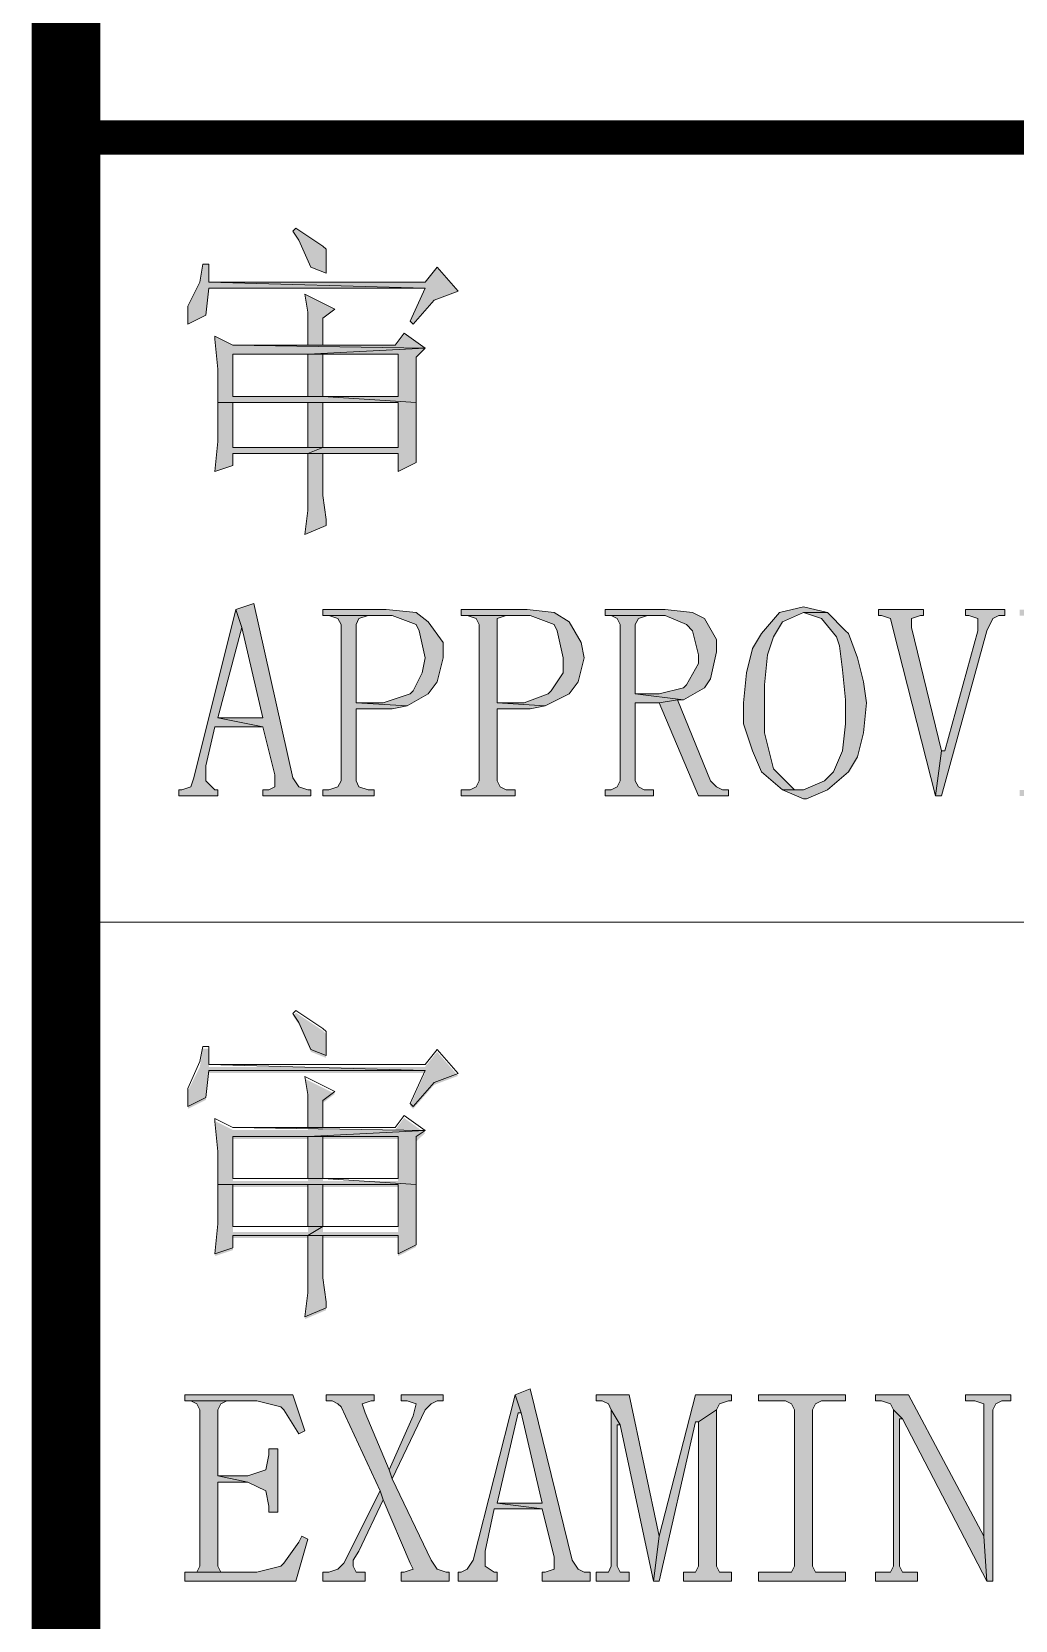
# Model space of a CAD drawing. Header units: millimetres. Extents: x 53009415 to 54059915, y 20499171 to 20796171.
# Drawn here: x 53186740 to 53191755, y 20552112 to 20560210 of the extents above; entities that cross this region are included whole.
import ezdxf

# ---------------------------------------------------------------- set-up
doc = ezdxf.new("R2010")
doc.units = ezdxf.units.MM
doc.header["$LTSCALE"] = 1000
doc.layers.add('PUB_TITLE', color=7, linetype='Continuous', lineweight=20)

# ---------------------------------------------------------------- blocks, each defined once
blk = doc.blocks.new('2015AACI_TQ_A3')
at = {"layer": 'PUB_TITLE'}
h = blk.add_hatch(color=256, dxfattribs=at)
h.dxf.hatch_style = 1
h.paths.add_polyline_path([(-5734.9, 11486.2), (-5738, 11489.3), (-5765.6, 11507.7), (-5768.6, 11504.6), (-5762.5, 11495.4), (-5750.3, 11467.8), (-5734.9, 11461.7)])
h.paths.add_polyline_path([(-5854.4, 11446.4), (-5633.9, 11446.4), (-5854.4, 11452.5), (-5854.4, 11470.9), (-5860.5, 11470.9), (-5863.6, 11452.5), (-5875.8, 11428), (-5875.8, 11409.6), (-5857.5, 11418.8)])
h.paths.add_polyline_path([(-5621.6, 11467.8), (-5633.9, 11452.5), (-5854.4, 11452.5), (-5633.9, 11446.4), (-5649.2, 11412.7), (-5646.1, 11409.6), (-5624.7, 11434.1), (-5600.2, 11443.3)])
h.paths.add_polyline_path([(-5725.8, 11425), (-5756.4, 11440.3), (-5753.3, 11421.9), (-5753.3, 11388.2), (-5738, 11388.2), (-5738, 11415.8)])
h.paths.add_polyline_path([(-5633.9, 11385.1), (-5829.9, 11388.2), (-5848.3, 11397.4), (-5848.3, 11394.3), (-5845.2, 11363.7), (-5845.2, 11330), (-5753.3, 11330), (-5661.4, 11330), (-5661.4, 11284.1), (-5738, 11284.1), (-5753.3, 11277.9), (-5661.4, 11277.9), (-5661.4, 11259.6), (-5643.1, 11268.8), (-5643.1, 11274.9), (-5643.1, 11296.3), (-5643.1, 11330), (-5738, 11336.1), (-5829.9, 11336.1), (-5829.9, 11379), (-5753.3, 11379)])
h.paths.add_polyline_path([(-5633.9, 11385.1), (-5753.3, 11379), (-5661.4, 11379), (-5661.4, 11336.1), (-5738, 11336.1), (-5643.1, 11330), (-5643.1, 11376)], flags=17)
h.paths.add_polyline_path([(-5655.3, 11400.5), (-5664.5, 11388.2), (-5738, 11388.2), (-5753.3, 11388.2), (-5829.9, 11388.2), (-5633.9, 11385.1)])
h.paths.add_polyline_path([(-5738, 11379), (-5753.3, 11379), (-5753.3, 11336.1), (-5738, 11336.1)], flags=16)
h.paths.add_polyline_path([(-5738, 11330), (-5753.3, 11330), (-5753.3, 11284.1), (-5738, 11284.1)], flags=16)
h.paths.add_polyline_path([(-5738, 11277.9), (-5753.3, 11277.9), (-5753.3, 11253.4), (-5753.3, 11219.8), (-5756.4, 11195.3), (-5734.9, 11204.4), (-5734.9, 11210.6), (-5738, 11235.1)])
h.paths.add_polyline_path([(-5829.9, 11330), (-5845.2, 11330), (-5845.2, 11323.9), (-5845.2, 11290.2), (-5848.3, 11259.6), (-5829.9, 11265.7), (-5829.9, 11277.9), (-5753.3, 11277.9), (-5738, 11284.1), (-5829.9, 11284.1)], flags=17)
h = blk.add_hatch(color=256, dxfattribs=at)
h.dxf.hatch_style = 1
h.paths.add_polyline_path([(-5820.7, 11100.3), (-5826.8, 11118.7), (-5869.7, 10947.2), (-5872.8, 10938), (-5882, 10934.9), (-5885, 10934.9), (-5885, 10928.8), (-5845.2, 10928.8), (-5845.2, 10934.9), (-5848.3, 10934.9), (-5857.5, 10944.1), (-5857.5, 10959.4), (-5848.3, 10999.2), (-5799.3, 10999.2), (-5845.2, 11008.4)])
h.paths.add_polyline_path([(-5808.5, 11124.8), (-5826.8, 11118.7), (-5820.7, 11100.3), (-5799.3, 11008.4), (-5845.2, 11008.4), (-5799.3, 10999.2), (-5787, 10950.2), (-5787, 10938), (-5793.1, 10934.9), (-5799.3, 10934.9), (-5799.3, 10928.8), (-5750.3, 10928.8), (-5750.3, 10934.9), (-5753.3, 10934.9), (-5762.5, 10938), (-5768.6, 10947.2)])
h.paths.add_polyline_path([(-5704.3, 11017.6), (-5667.6, 11017.6), (-5652.3, 11020.7), (-5704.3, 11023.7), (-5704.3, 11103.4), (-5701.3, 11109.5), (-5692.1, 11112.6), (-5731.9, 11112.6), (-5722.7, 11109.5), (-5719.6, 11103.4), (-5719.6, 10944.1), (-5722.7, 10938), (-5731.9, 10934.9), (-5738, 10934.9), (-5738, 10928.8), (-5685.9, 10928.8), (-5685.9, 10934.9), (-5692.1, 10934.9), (-5701.3, 10938), (-5704.3, 10944.1)])
h.paths.add_polyline_path([(-5615.5, 11069.7), (-5615.5, 11085), (-5630.8, 11106.4), (-5643.1, 11115.6), (-5673.7, 11118.7), (-5738, 11118.7), (-5738, 11112.6), (-5731.9, 11112.6), (-5676.8, 11112.6), (-5667.6, 11112.6), (-5643.1, 11103.4), (-5640, 11097.2), (-5633.9, 11069.7), (-5636.9, 11054.4), (-5646.1, 11036), (-5649.2, 11032.9), (-5676.8, 11023.7), (-5704.3, 11023.7), (-5652.3, 11020.7), (-5630.8, 11032.9), (-5621.6, 11045.2)])
h.paths.add_polyline_path([(-5560.4, 11103.4), (-5560.4, 11109.5), (-5551.2, 11112.6), (-5591, 11112.6), (-5581.8, 11109.5), (-5578.7, 11103.4), (-5578.7, 10944.1), (-5581.8, 10938), (-5587.9, 10934.9), (-5597.1, 10934.9), (-5597.1, 10928.8), (-5542, 10928.8), (-5542, 10934.9), (-5551.2, 10934.9), (-5557.3, 10938), (-5560.4, 10944.1), (-5560.4, 11017.6), (-5526.7, 11017.6), (-5511.4, 11020.7), (-5560.4, 11023.7)])
h.paths.add_polyline_path([(-5471.6, 11069.7), (-5474.6, 11085), (-5486.9, 11106.4), (-5502.2, 11115.6), (-5529.7, 11118.7), (-5597.1, 11118.7), (-5597.1, 11112.6), (-5591, 11112.6), (-5535.9, 11112.6), (-5526.7, 11112.6), (-5502.2, 11103.4), (-5499.1, 11097.2), (-5493, 11069.7), (-5493, 11054.4), (-5505.2, 11036), (-5508.3, 11032.9), (-5532.8, 11023.7), (-5560.4, 11023.7), (-5511.4, 11020.7), (-5486.9, 11032.9), (-5477.7, 11045.2)])
h.paths.add_polyline_path([(-5419.5, 11103.4), (-5416.4, 11109.5), (-5407.2, 11112.6), (-5444, 11112.6), (-5437.9, 11109.5), (-5434.8, 11103.4), (-5434.8, 10944.1), (-5437.9, 10938), (-5444, 10934.9), (-5450.1, 10934.9), (-5450.1, 10928.8), (-5401.1, 10928.8), (-5401.1, 10934.9), (-5410.3, 10934.9), (-5416.4, 10938), (-5419.5, 10944.1), (-5419.5, 11023.7), (-5395, 11023.7), (-5376.6, 11026.8), (-5370.5, 11026.8), (-5419.5, 11032.9)])
h.paths.add_polyline_path([(-5336.8, 11075.8), (-5336.8, 11088.1), (-5349, 11109.5), (-5361.3, 11115.6), (-5388.9, 11118.7), (-5450.1, 11118.7), (-5450.1, 11112.6), (-5444, 11112.6), (-5395, 11112.6), (-5388.9, 11112.6), (-5367.4, 11103.4), (-5361.3, 11097.2), (-5355.2, 11072.7), (-5355.2, 11063.6), (-5367.4, 11042.1), (-5370.5, 11039.1), (-5395, 11032.9), (-5419.5, 11032.9), (-5370.5, 11026.8), (-5349, 11039.1), (-5342.9, 11048.2)])
h.paths.add_polyline_path([(-5376.6, 11026.8), (-5395, 11023.7), (-5355.2, 10928.8), (-5324.5, 10928.8), (-5324.5, 10934.9), (-5330.7, 10934.9), (-5336.8, 10938), (-5342.9, 10944.1)])
h.paths.add_polyline_path([(-5287.8, 11026.8), (-5287.8, 11042.1), (-5284.7, 11072.7), (-5278.6, 11091.1), (-5269.4, 11106.4), (-5248, 11115.6), (-5223.5, 11115.6), (-5248, 11121.7), (-5272.5, 11115.6), (-5290.8, 11094.2), (-5300, 11078.9), (-5306.2, 11054.4), (-5309.2, 11023.7), (-5309.2, 11002.3), (-5300, 10974.7), (-5290.8, 10953.3), (-5269.4, 10934.9), (-5257.2, 10934.9), (-5278.6, 10956.4), (-5281.7, 10968.6), (-5287.8, 10993.1)])
h.paths.add_polyline_path([(-5186.7, 11045.2), (-5192.8, 11069.7), (-5202, 11094.2), (-5205.1, 11097.2), (-5223.5, 11115.6), (-5248, 11115.6), (-5229.6, 11109.5), (-5214.3, 11091.1), (-5211.2, 11081.9), (-5208.2, 11057.4), (-5205.1, 11026.8), (-5205.1, 11002.3), (-5208.2, 10974.7), (-5217.3, 10953.3), (-5226.5, 10944.1), (-5248, 10934.9), (-5269.4, 10934.9), (-5248, 10925.7), (-5244.9, 10925.7), (-5223.5, 10934.9), (-5202, 10953.3), (-5192.8, 10968.6), (-5186.7, 10993.1), (-5183.7, 11023.7)])
h.paths.add_polyline_path([(-5137.7, 11100.3), (-5137.7, 11109.5), (-5128.5, 11112.6), (-5125.5, 11112.6), (-5125.5, 11118.7), (-5171.4, 11118.7), (-5171.4, 11112.6), (-5168.3, 11112.6), (-5159.2, 11109.5), (-5156.1, 11097.2), (-5113.2, 10928.8), (-5107.1, 10974.7)])
h.paths.add_polyline_path([(-5061.1, 11097.2), (-5055, 11109.5), (-5048.9, 11112.6), (-5042.8, 11112.6), (-5042.8, 11118.7), (-5082.6, 11118.7), (-5082.6, 11112.6), (-5079.5, 11112.6), (-5070.3, 11109.5), (-5070.3, 11097.2), (-5104, 10974.7), (-5107.1, 10974.7), (-5113.2, 10928.8), (-5107.1, 10928.8)])
h.paths.add_polyline_path([(-4993.8, 11026.8), (-4960.1, 11026.8), (-4993.8, 11036), (-4993.8, 11103.4), (-4990.7, 11109.5), (-4981.5, 11112.6), (-5021.3, 11112.6), (-5012.1, 11109.5), (-5012.1, 11103.4), (-5012.1, 10944.1), (-5012.1, 10938), (-5018.3, 10934.9), (-4981.5, 10934.9), (-4990.7, 10938), (-4993.8, 10944.1)])
h.paths.add_polyline_path([(-4932.5, 11063.6), (-4938.6, 11063.6), (-4938.6, 11057.4), (-4944.8, 11039.1), (-4960.1, 11036), (-4993.8, 11036), (-4960.1, 11026.8), (-4944.8, 11020.7), (-4938.6, 11002.3), (-4938.6, 10999.2), (-4932.5, 10999.2)])
h.paths.add_polyline_path([(-4917.2, 11118.7), (-5027.5, 11118.7), (-5027.5, 11112.6), (-5021.3, 11112.6), (-4950.9, 11112.6), (-4929.4, 11103.4), (-4926.4, 11103.4), (-4911.1, 11078.9), (-4904.9, 11081.9)])
h.paths.add_polyline_path([(-4901.9, 10971.7), (-4908, 10974.7), (-4911.1, 10965.5), (-4926.4, 10947.2), (-4929.4, 10944.1), (-4953.9, 10934.9), (-4981.5, 10934.9), (-5018.3, 10934.9), (-5027.5, 10934.9), (-5027.5, 10928.8), (-4914.1, 10928.8)])
h.paths.add_polyline_path([(-4852.9, 11103.4), (-4846.8, 11109.5), (-4837.6, 11112.6), (-4877.4, 11112.6), (-4871.3, 11109.5), (-4871.3, 11103.4), (-4871.3, 10944.1), (-4871.3, 10938), (-4877.4, 10934.9), (-4840.6, 10934.9), (-4849.8, 10938), (-4852.9, 10944.1)], flags=17)
h.paths.add_polyline_path([(-4764.1, 11051.3), (-4770.2, 11078.9), (-4782.4, 11097.2), (-4785.5, 11103.4), (-4810, 11115.6), (-4834.5, 11118.7), (-4886.6, 11118.7), (-4886.6, 11112.6), (-4877.4, 11112.6), (-4837.6, 11112.6), (-4816.1, 11109.5), (-4794.7, 11094.2), (-4788.6, 11081.9), (-4782.4, 11057.4), (-4782.4, 11026.8), (-4782.4, 10999.2), (-4788.6, 10971.7), (-4797.7, 10953.3), (-4813.1, 10941), (-4840.6, 10934.9), (-4877.4, 10934.9), (-4886.6, 10934.9), (-4886.6, 10928.8), (-4837.6, 10928.8), (-4825.3, 10928.8), (-4800.8, 10938), (-4782.4, 10953.3), (-4770.2, 10971.7), (-4764.1, 10996.2), (-4761, 11026.8)])
h = blk.add_hatch(color=256, dxfattribs=at)
h.dxf.hatch_style = 1
h.paths.add_polyline_path([(-5734.9, 10686.2), (-5738, 10689.3), (-5765.6, 10707.7), (-5768.6, 10704.6), (-5762.5, 10695.4), (-5750.3, 10667.8), (-5734.9, 10661.7)])
h.paths.add_polyline_path([(-5854.4, 10646.4), (-5633.9, 10646.4), (-5854.4, 10652.5), (-5854.4, 10670.9), (-5860.5, 10670.9), (-5863.6, 10652.5), (-5875.8, 10628), (-5875.8, 10609.6), (-5857.5, 10618.8)])
h.paths.add_polyline_path([(-5621.6, 10667.8), (-5633.9, 10652.5), (-5854.4, 10652.5), (-5633.9, 10646.4), (-5649.2, 10612.7), (-5646.1, 10609.6), (-5624.7, 10634.1), (-5600.2, 10643.3)])
h.paths.add_polyline_path([(-5725.8, 10625), (-5756.4, 10640.3), (-5753.3, 10621.9), (-5753.3, 10588.2), (-5738, 10588.2), (-5738, 10615.8)])
h.paths.add_polyline_path([(-5633.9, 10585.1), (-5829.9, 10588.2), (-5848.3, 10597.4), (-5848.3, 10594.3), (-5845.2, 10563.7), (-5845.2, 10530), (-5753.3, 10530), (-5661.4, 10530), (-5661.4, 10484.1), (-5738, 10484.1), (-5753.3, 10477.9), (-5661.4, 10477.9), (-5661.4, 10459.6), (-5643.1, 10468.8), (-5643.1, 10474.9), (-5643.1, 10496.3), (-5643.1, 10530), (-5738, 10536.1), (-5829.9, 10536.1), (-5829.9, 10579), (-5753.3, 10579)])
h.paths.add_polyline_path([(-5633.9, 10585.1), (-5753.3, 10579), (-5661.4, 10579), (-5661.4, 10536.1), (-5738, 10536.1), (-5643.1, 10530), (-5643.1, 10576)], flags=17)
h.paths.add_polyline_path([(-5655.3, 10600.5), (-5664.5, 10588.2), (-5738, 10588.2), (-5753.3, 10588.2), (-5829.9, 10588.2), (-5633.9, 10585.1)])
h.paths.add_polyline_path([(-5738, 10579), (-5753.3, 10579), (-5753.3, 10536.1), (-5738, 10536.1)], flags=16)
h.paths.add_polyline_path([(-5738, 10530), (-5753.3, 10530), (-5753.3, 10484.1), (-5738, 10484.1)], flags=16)
h.paths.add_polyline_path([(-5738, 10477.9), (-5753.3, 10477.9), (-5753.3, 10453.4), (-5753.3, 10419.8), (-5756.4, 10395.3), (-5734.9, 10404.4), (-5734.9, 10410.6), (-5738, 10435.1)])
h.paths.add_polyline_path([(-5829.9, 10530), (-5845.2, 10530), (-5845.2, 10523.9), (-5845.2, 10490.2), (-5848.3, 10459.6), (-5829.9, 10465.7), (-5829.9, 10477.9), (-5753.3, 10477.9), (-5738, 10484.1), (-5829.9, 10484.1)], flags=17)
h = blk.add_hatch(color=256, dxfattribs=at)
h.dxf.hatch_style = 1
h.paths.add_polyline_path([(-5845.2, 10229.2), (-5814.6, 10229.2), (-5845.2, 10235.4), (-5845.2, 10302.7), (-5842.1, 10308.9), (-5836, 10311.9), (-5872.8, 10311.9), (-5866.6, 10308.9), (-5863.6, 10302.7), (-5863.6, 10143.5), (-5866.6, 10137.4), (-5842.1, 10137.4), (-5845.2, 10143.5)])
h.paths.add_polyline_path([(-5768.6, 10318.1), (-5878.9, 10318.1), (-5878.9, 10311.9), (-5872.8, 10311.9), (-5805.4, 10311.9), (-5780.9, 10305.8), (-5777.8, 10302.7), (-5762.5, 10278.2), (-5756.4, 10281.3)])
h.paths.add_polyline_path([(-5784, 10262.9), (-5793.1, 10262.9), (-5793.1, 10256.8), (-5796.2, 10241.5), (-5814.6, 10235.4), (-5845.2, 10235.4), (-5814.6, 10229.2), (-5796.2, 10220.1), (-5793.1, 10204.7), (-5793.1, 10198.6), (-5784, 10198.6)])
h.paths.add_polyline_path([(-5753.3, 10171.1), (-5759.5, 10174.1), (-5762.5, 10168), (-5777.8, 10146.5), (-5780.9, 10143.5), (-5805.4, 10137.4), (-5836, 10137.4), (-5872.8, 10137.4), (-5878.9, 10137.4), (-5878.9, 10128.2), (-5765.6, 10128.2)])
h = blk.add_hatch(color=256, dxfattribs=at)
h.dxf.hatch_style = 1
h.paths.add_polyline_path([(-5695.1, 10299.7), (-5698.2, 10308.9), (-5689, 10311.9), (-5685.9, 10311.9), (-5685.9, 10318.1), (-5734.9, 10318.1), (-5734.9, 10311.9), (-5728.8, 10311.9), (-5722.7, 10308.9), (-5719.6, 10305.8), (-5679.8, 10220.1), (-5676.8, 10210.9), (-5649.2, 10146.5), (-5646.1, 10140.4), (-5655.3, 10137.4), (-5658.4, 10137.4), (-5658.4, 10128.2), (-5609.4, 10128.2), (-5609.4, 10137.4), (-5612.4, 10137.4), (-5621.6, 10140.4), (-5627.8, 10149.6), (-5667.6, 10232.3), (-5670.6, 10241.5)])
h.paths.add_polyline_path([(-5615.5, 10318.1), (-5658.4, 10318.1), (-5658.4, 10311.9), (-5652.3, 10311.9), (-5643.1, 10308.9), (-5646.1, 10296.6), (-5670.6, 10241.5), (-5667.6, 10232.3), (-5633.9, 10302.7), (-5627.8, 10308.9), (-5621.6, 10311.9), (-5615.5, 10311.9)], flags=17)
h.paths.add_polyline_path([(-5676.8, 10210.9), (-5679.8, 10220.1), (-5716.6, 10146.5), (-5722.7, 10140.4), (-5731.9, 10137.4), (-5738, 10137.4), (-5738, 10128.2), (-5695.1, 10128.2), (-5695.1, 10137.4), (-5698.2, 10137.4), (-5704.3, 10137.4), (-5707.4, 10143.5), (-5707.4, 10149.6), (-5701.3, 10158.8)])
h = blk.add_hatch(color=256, dxfattribs=at)
h.dxf.hatch_style = 1
h.paths.add_polyline_path([(-5526.7, 10324.2), (-5542, 10318.1), (-5535.9, 10299.7), (-5514.4, 10207.8), (-5560.4, 10207.8), (-5514.4, 10201.7), (-5502.2, 10152.7), (-5502.2, 10140.4), (-5511.4, 10137.4), (-5514.4, 10137.4), (-5514.4, 10128.2), (-5465.4, 10128.2), (-5465.4, 10137.4), (-5471.6, 10137.4), (-5477.7, 10140.4), (-5483.8, 10149.6)])
h.paths.add_polyline_path([(-5560.4, 10207.8), (-5538.9, 10299.7), (-5535.9, 10299.7), (-5542, 10318.1), (-5584.9, 10149.6), (-5591, 10140.4), (-5597.1, 10137.4), (-5600.2, 10137.4), (-5600.2, 10128.2), (-5560.4, 10128.2), (-5560.4, 10137.4), (-5563.4, 10137.4), (-5572.6, 10143.5), (-5572.6, 10158.8), (-5563.4, 10201.7), (-5514.4, 10201.7)])
h = blk.add_hatch(color=256, dxfattribs=at)
h.dxf.hatch_style = 1
h.paths.add_polyline_path([(-5437.9, 10287.4), (-5434.8, 10287.4), (-5444, 10302.7), (-5444, 10143.5), (-5447, 10137.4), (-5453.2, 10137.4), (-5459.3, 10137.4), (-5459.3, 10128.2), (-5425.6, 10128.2), (-5425.6, 10137.4), (-5428.7, 10137.4), (-5434.8, 10137.4), (-5437.9, 10143.5)], flags=17)
h.paths.add_polyline_path([(-5425.6, 10318.1), (-5459.3, 10318.1), (-5459.3, 10311.9), (-5453.2, 10311.9), (-5447, 10308.9), (-5444, 10302.7), (-5434.8, 10287.4), (-5401.1, 10128.2), (-5395, 10174.1)])
h.paths.add_polyline_path([(-5333.7, 10308.9), (-5324.5, 10311.9), (-5321.5, 10311.9), (-5321.5, 10318.1), (-5358.2, 10318.1), (-5395, 10174.1), (-5401.1, 10128.2), (-5395, 10128.2), (-5358.2, 10290.5), (-5355.2, 10290.5), (-5336.8, 10302.7)])
h.paths.add_polyline_path([(-5336.8, 10302.7), (-5355.2, 10290.5), (-5355.2, 10143.5), (-5358.2, 10137.4), (-5364.4, 10137.4), (-5370.5, 10137.4), (-5370.5, 10128.2), (-5321.5, 10128.2), (-5321.5, 10137.4), (-5324.5, 10137.4), (-5333.7, 10137.4), (-5336.8, 10143.5)], flags=17)
h = blk.add_hatch(color=256, dxfattribs=at)
h.dxf.hatch_style = 1
h.paths.add_polyline_path([(-5238.8, 10302.7), (-5235.7, 10308.9), (-5229.6, 10311.9), (-5205.1, 10311.9), (-5205.1, 10318.1), (-5293.9, 10318.1), (-5293.9, 10311.9), (-5266.3, 10311.9), (-5260.2, 10308.9), (-5257.2, 10302.7), (-5257.2, 10143.5), (-5260.2, 10137.4), (-5266.3, 10137.4), (-5293.9, 10137.4), (-5293.9, 10128.2), (-5205.1, 10128.2), (-5205.1, 10137.4), (-5229.6, 10137.4), (-5235.7, 10137.4), (-5238.8, 10143.5)])
h = blk.add_hatch(color=256, dxfattribs=at)
h.dxf.hatch_style = 1
h.paths.add_polyline_path([(-5150, 10293.6), (-5146.9, 10293.6), (-5156.1, 10302.7), (-5156.1, 10143.5), (-5159.2, 10137.4), (-5165.3, 10137.4), (-5174.5, 10137.4), (-5174.5, 10128.2), (-5131.6, 10128.2), (-5131.6, 10137.4), (-5140.8, 10137.4), (-5146.9, 10137.4), (-5150, 10143.5)], flags=17)
h.paths.add_polyline_path([(-5140.8, 10318.1), (-5174.5, 10318.1), (-5174.5, 10311.9), (-5168.3, 10311.9), (-5159.2, 10308.9), (-5156.1, 10302.7), (-5146.9, 10293.6), (-5061.1, 10128.2), (-5064.2, 10174.1)])
h.paths.add_polyline_path([(-5055, 10302.7), (-5052, 10308.9), (-5045.8, 10311.9), (-5036.6, 10311.9), (-5036.6, 10318.1), (-5082.6, 10318.1), (-5082.6, 10311.9), (-5073.4, 10311.9), (-5064.2, 10308.9), (-5064.2, 10302.7), (-5064.2, 10174.1), (-5061.1, 10128.2), (-5055, 10128.2)])
blk.add_line((-6000, 10800), (0, 10800), dxfattribs=at)
for points, const_width in [([(-6000, 28700), (-6000, 0)], 70), ([(-6000, 11600), (0, 11600)], 35)]:
    blk.add_lwpolyline(points, dxfattribs=dict(at, const_width=const_width))
blk.add_lwpolyline([(-6000, 0), (0, 0), (0, 28700), (-6000, 28700)], close=True, dxfattribs=at)
at = {"layer": 'PUB_TITLE', "lineweight": 0}
for points in [[(-5765.6, 11507.7), (-5768.6, 11504.6), (-5762.5, 11495.4), (-5750.3, 11467.8), (-5734.9, 11461.7), (-5734.9, 11486.2), (-5738, 11489.3)], [(-5854.4, 11470.9), (-5860.5, 11470.9), (-5863.6, 11452.5), (-5875.8, 11428), (-5875.8, 11409.6), (-5857.5, 11418.8), (-5854.4, 11446.4), (-5633.9, 11446.4), (-5854.4, 11452.5)], [(-5621.6, 11467.8), (-5633.9, 11452.5), (-5854.4, 11452.5), (-5633.9, 11446.4), (-5649.2, 11412.7), (-5646.1, 11409.6), (-5624.7, 11434.1), (-5600.2, 11443.3)], [(-5756.4, 11440.3), (-5753.3, 11421.9), (-5753.3, 11388.2), (-5738, 11388.2), (-5738, 11415.8), (-5725.8, 11425)], [(-5848.3, 11397.4), (-5848.3, 11394.3), (-5845.2, 11363.7), (-5845.2, 11330), (-5753.3, 11330), (-5661.4, 11330), (-5661.4, 11284.1), (-5738, 11284.1), (-5753.3, 11277.9), (-5661.4, 11277.9), (-5661.4, 11259.6), (-5643.1, 11268.8), (-5643.1, 11274.9), (-5643.1, 11296.3), (-5643.1, 11330), (-5738, 11336.1), (-5829.9, 11336.1), (-5829.9, 11379), (-5753.3, 11379), (-5633.9, 11385.1), (-5829.9, 11388.2)], [(-5655.3, 11400.5), (-5664.5, 11388.2), (-5738, 11388.2), (-5753.3, 11388.2), (-5829.9, 11388.2), (-5633.9, 11385.1)], [(-5753.3, 11379), (-5753.3, 11336.1), (-5829.9, 11336.1), (-5738, 11336.1), (-5738, 11379), (-5661.4, 11379)], [(-5633.9, 11385.1), (-5753.3, 11379), (-5661.4, 11379), (-5661.4, 11336.1), (-5738, 11336.1), (-5643.1, 11330), (-5643.1, 11376)], [(-5845.2, 11330), (-5845.2, 11323.9), (-5845.2, 11290.2), (-5848.3, 11259.6), (-5829.9, 11265.7), (-5829.9, 11277.9), (-5753.3, 11277.9), (-5738, 11284.1), (-5829.9, 11284.1), (-5829.9, 11330), (-5753.3, 11330)], [(-5753.3, 11330), (-5753.3, 11284.1), (-5829.9, 11284.1), (-5738, 11284.1), (-5738, 11330), (-5661.4, 11330)], [(-5753.3, 11277.9), (-5753.3, 11253.4), (-5753.3, 11219.8), (-5756.4, 11195.3), (-5734.9, 11204.4), (-5734.9, 11210.6), (-5738, 11235.1), (-5738, 11277.9), (-5661.4, 11277.9)], [(-5826.8, 11118.7), (-5869.7, 10947.2), (-5872.8, 10938), (-5882, 10934.9), (-5885, 10934.9), (-5885, 10928.8), (-5845.2, 10928.8), (-5845.2, 10934.9), (-5848.3, 10934.9), (-5857.5, 10944.1), (-5857.5, 10959.4), (-5848.3, 10999.2), (-5799.3, 10999.2), (-5845.2, 11008.4), (-5820.7, 11100.3), (-5820.7, 11100.3)], [(-5808.5, 11124.8), (-5826.8, 11118.7), (-5820.7, 11100.3), (-5799.3, 11008.4), (-5845.2, 11008.4), (-5799.3, 10999.2), (-5787, 10950.2), (-5787, 10938), (-5793.1, 10934.9), (-5799.3, 10934.9), (-5799.3, 10928.8), (-5750.3, 10928.8), (-5750.3, 10934.9), (-5753.3, 10934.9), (-5762.5, 10938), (-5768.6, 10947.2)], [(-5673.7, 11118.7), (-5738, 11118.7), (-5738, 11112.6), (-5731.9, 11112.6), (-5676.8, 11112.6), (-5667.6, 11112.6), (-5643.1, 11103.4), (-5640, 11097.2), (-5633.9, 11069.7), (-5636.9, 11054.4), (-5646.1, 11036), (-5649.2, 11032.9), (-5676.8, 11023.7), (-5704.3, 11023.7), (-5652.3, 11020.7), (-5630.8, 11032.9), (-5621.6, 11045.2), (-5615.5, 11069.7), (-5615.5, 11085), (-5630.8, 11106.4), (-5643.1, 11115.6)], [(-5731.9, 11112.6), (-5722.7, 11109.5), (-5719.6, 11103.4), (-5719.6, 10944.1), (-5722.7, 10938), (-5731.9, 10934.9), (-5738, 10934.9), (-5738, 10928.8), (-5685.9, 10928.8), (-5685.9, 10934.9), (-5692.1, 10934.9), (-5701.3, 10938), (-5704.3, 10944.1), (-5704.3, 11017.6), (-5667.6, 11017.6), (-5652.3, 11020.7), (-5704.3, 11023.7), (-5704.3, 11103.4), (-5701.3, 11109.5), (-5692.1, 11112.6), (-5676.8, 11112.6)], [(-5529.7, 11118.7), (-5597.1, 11118.7), (-5597.1, 11112.6), (-5591, 11112.6), (-5535.9, 11112.6), (-5526.7, 11112.6), (-5502.2, 11103.4), (-5499.1, 11097.2), (-5493, 11069.7), (-5493, 11054.4), (-5505.2, 11036), (-5508.3, 11032.9), (-5532.8, 11023.7), (-5560.4, 11023.7), (-5511.4, 11020.7), (-5486.9, 11032.9), (-5477.7, 11045.2), (-5471.6, 11069.7), (-5474.6, 11085), (-5486.9, 11106.4), (-5502.2, 11115.6)], [(-5591, 11112.6), (-5581.8, 11109.5), (-5578.7, 11103.4), (-5578.7, 10944.1), (-5581.8, 10938), (-5587.9, 10934.9), (-5597.1, 10934.9), (-5597.1, 10928.8), (-5542, 10928.8), (-5542, 10934.9), (-5551.2, 10934.9), (-5557.3, 10938), (-5560.4, 10944.1), (-5560.4, 11017.6), (-5526.7, 11017.6), (-5511.4, 11020.7), (-5560.4, 11023.7), (-5560.4, 11103.4), (-5560.4, 11109.5), (-5551.2, 11112.6), (-5535.9, 11112.6)], [(-5388.9, 11118.7), (-5450.1, 11118.7), (-5450.1, 11112.6), (-5444, 11112.6), (-5395, 11112.6), (-5388.9, 11112.6), (-5367.4, 11103.4), (-5361.3, 11097.2), (-5355.2, 11072.7), (-5355.2, 11063.6), (-5367.4, 11042.1), (-5370.5, 11039.1), (-5395, 11032.9), (-5419.5, 11032.9), (-5370.5, 11026.8), (-5349, 11039.1), (-5342.9, 11048.2), (-5336.8, 11075.8), (-5336.8, 11088.1), (-5349, 11109.5), (-5361.3, 11115.6)], [(-5444, 11112.6), (-5437.9, 11109.5), (-5434.8, 11103.4), (-5434.8, 10944.1), (-5437.9, 10938), (-5444, 10934.9), (-5450.1, 10934.9), (-5450.1, 10928.8), (-5401.1, 10928.8), (-5401.1, 10934.9), (-5410.3, 10934.9), (-5416.4, 10938), (-5419.5, 10944.1), (-5419.5, 11023.7), (-5395, 11023.7), (-5376.6, 11026.8), (-5370.5, 11026.8), (-5419.5, 11032.9), (-5419.5, 11103.4), (-5416.4, 11109.5), (-5407.2, 11112.6), (-5395, 11112.6)], [(-5248, 11121.7), (-5248, 11121.7), (-5272.5, 11115.6), (-5290.8, 11094.2), (-5300, 11078.9), (-5306.2, 11054.4), (-5309.2, 11023.7), (-5309.2, 11002.3), (-5300, 10974.7), (-5290.8, 10953.3), (-5290.8, 10953.3), (-5269.4, 10934.9), (-5248, 10934.9), (-5257.2, 10934.9), (-5278.6, 10956.4), (-5281.7, 10968.6), (-5287.8, 10993.1), (-5287.8, 11026.8), (-5287.8, 11042.1), (-5284.7, 11072.7), (-5278.6, 11091.1), (-5269.4, 11106.4), (-5248, 11115.6), (-5223.5, 11115.6)], [(-5223.5, 11115.6), (-5248, 11115.6), (-5229.6, 11109.5), (-5214.3, 11091.1), (-5211.2, 11081.9), (-5208.2, 11057.4), (-5205.1, 11026.8), (-5205.1, 11002.3), (-5208.2, 10974.7), (-5217.3, 10953.3), (-5226.5, 10944.1), (-5248, 10934.9), (-5269.4, 10934.9), (-5248, 10925.7), (-5244.9, 10925.7), (-5223.5, 10934.9), (-5202, 10953.3), (-5192.8, 10968.6), (-5186.7, 10993.1), (-5183.7, 11023.7), (-5186.7, 11045.2), (-5192.8, 11069.7), (-5202, 11094.2), (-5205.1, 11097.2)], [(-5125.5, 11118.7), (-5171.4, 11118.7), (-5171.4, 11112.6), (-5168.3, 11112.6), (-5159.2, 11109.5), (-5156.1, 11097.2), (-5113.2, 10928.8), (-5107.1, 10974.7), (-5137.7, 11100.3), (-5137.7, 11109.5), (-5128.5, 11112.6), (-5125.5, 11112.6)], [(-5042.8, 11118.7), (-5082.6, 11118.7), (-5082.6, 11112.6), (-5079.5, 11112.6), (-5070.3, 11109.5), (-5070.3, 11097.2), (-5104, 10974.7), (-5107.1, 10974.7), (-5113.2, 10928.8), (-5107.1, 10928.8), (-5061.1, 11097.2), (-5055, 11109.5), (-5048.9, 11112.6), (-5042.8, 11112.6)], [(-5376.6, 11026.8), (-5395, 11023.7), (-5355.2, 10928.8), (-5324.5, 10928.8), (-5324.5, 10934.9), (-5330.7, 10934.9), (-5336.8, 10938), (-5342.9, 10944.1)], [(-5765.6, 10710.1), (-5768.6, 10707), (-5762.5, 10697.8), (-5750.3, 10670.3), (-5734.9, 10664.2), (-5734.9, 10688.7), (-5738, 10691.7)], [(-5854.4, 10673.3), (-5860.5, 10673.3), (-5863.6, 10658), (-5875.8, 10630.5), (-5875.8, 10612.1), (-5857.5, 10621.3), (-5854.4, 10648.8), (-5633.9, 10648.8), (-5854.4, 10655)], [(-5621.6, 10670.3), (-5633.9, 10655), (-5854.4, 10655), (-5633.9, 10648.8), (-5649.2, 10615.2), (-5646.1, 10612.1), (-5624.7, 10636.6), (-5600.2, 10645.8)], [(-5756.4, 10642.7), (-5753.3, 10624.3), (-5753.3, 10590.6), (-5738, 10590.6), (-5738, 10618.2), (-5725.8, 10627.4)], [(-5848.3, 10599.8), (-5848.3, 10596.8), (-5845.2, 10566.1), (-5845.2, 10532.5), (-5753.3, 10532.5), (-5661.4, 10532.5), (-5661.4, 10489.6), (-5738, 10489.6), (-5753.3, 10480.4), (-5661.4, 10480.4), (-5661.4, 10462), (-5643.1, 10471.2), (-5643.1, 10477.3), (-5643.1, 10498.8), (-5643.1, 10532.5), (-5738, 10538.6), (-5829.9, 10538.6), (-5829.9, 10581.5), (-5753.3, 10581.5), (-5633.9, 10587.6), (-5829.9, 10590.6)], [(-5655.3, 10602.9), (-5664.5, 10590.6), (-5738, 10590.6), (-5753.3, 10590.6), (-5829.9, 10590.6), (-5633.9, 10587.6)], [(-5753.3, 10581.5), (-5753.3, 10538.6), (-5829.9, 10538.6), (-5738, 10538.6), (-5738, 10581.5), (-5661.4, 10581.5)], [(-5633.9, 10587.6), (-5753.3, 10581.5), (-5661.4, 10581.5), (-5661.4, 10538.6), (-5738, 10538.6), (-5643.1, 10532.5), (-5643.1, 10581.5)], [(-5845.2, 10532.5), (-5845.2, 10526.3), (-5845.2, 10492.6), (-5848.3, 10462), (-5829.9, 10468.1), (-5829.9, 10480.4), (-5753.3, 10480.4), (-5738, 10489.6), (-5829.9, 10489.6), (-5829.9, 10532.5), (-5753.3, 10532.5)], [(-5753.3, 10532.5), (-5753.3, 10489.6), (-5829.9, 10489.6), (-5738, 10489.6), (-5738, 10532.5), (-5661.4, 10532.5)], [(-5753.3, 10480.4), (-5753.3, 10455.9), (-5753.3, 10422.2), (-5756.4, 10397.7), (-5734.9, 10406.9), (-5734.9, 10413), (-5738, 10437.5), (-5738, 10480.4), (-5661.4, 10480.4)], [(-5768.6, 10318.1), (-5878.9, 10318.1), (-5878.9, 10311.9), (-5872.8, 10311.9), (-5805.4, 10311.9), (-5780.9, 10305.8), (-5777.8, 10302.7), (-5762.5, 10278.2), (-5756.4, 10281.3)], [(-5685.9, 10318.1), (-5734.9, 10318.1), (-5734.9, 10311.9), (-5728.8, 10311.9), (-5722.7, 10308.9), (-5719.6, 10305.8), (-5679.8, 10220.1), (-5676.8, 10210.9), (-5649.2, 10146.5), (-5646.1, 10140.4), (-5655.3, 10137.4), (-5658.4, 10137.4), (-5658.4, 10128.2), (-5609.4, 10128.2), (-5609.4, 10137.4), (-5612.4, 10137.4), (-5621.6, 10140.4), (-5627.8, 10149.6), (-5667.6, 10232.3), (-5670.6, 10241.5), (-5695.1, 10299.7), (-5698.2, 10308.9), (-5689, 10311.9), (-5685.9, 10311.9)], [(-5615.5, 10318.1), (-5658.4, 10318.1), (-5658.4, 10311.9), (-5652.3, 10311.9), (-5643.1, 10308.9), (-5646.1, 10296.6), (-5670.6, 10241.5), (-5667.6, 10232.3), (-5633.9, 10302.7), (-5627.8, 10308.9), (-5621.6, 10311.9), (-5615.5, 10311.9)], [(-5542, 10318.1), (-5584.9, 10149.6), (-5591, 10140.4), (-5597.1, 10137.4), (-5600.2, 10137.4), (-5600.2, 10128.2), (-5560.4, 10128.2), (-5560.4, 10137.4), (-5563.4, 10137.4), (-5572.6, 10143.5), (-5572.6, 10158.8), (-5563.4, 10201.7), (-5514.4, 10201.7), (-5560.4, 10207.8), (-5538.9, 10299.7), (-5535.9, 10299.7)], [(-5526.7, 10324.2), (-5542, 10318.1), (-5535.9, 10299.7), (-5514.4, 10207.8), (-5560.4, 10207.8), (-5514.4, 10201.7), (-5502.2, 10152.7), (-5502.2, 10140.4), (-5511.4, 10137.4), (-5514.4, 10137.4), (-5514.4, 10128.2), (-5465.4, 10128.2), (-5465.4, 10137.4), (-5471.6, 10137.4), (-5477.7, 10140.4), (-5483.8, 10149.6)], [(-5425.6, 10318.1), (-5459.3, 10318.1), (-5459.3, 10311.9), (-5453.2, 10311.9), (-5447, 10308.9), (-5444, 10302.7), (-5434.8, 10287.4), (-5401.1, 10128.2), (-5395, 10174.1)], [(-5321.5, 10318.1), (-5358.2, 10318.1), (-5395, 10174.1), (-5395, 10174.1), (-5401.1, 10128.2), (-5395, 10128.2), (-5358.2, 10290.5), (-5355.2, 10290.5), (-5336.8, 10302.7), (-5333.7, 10308.9), (-5324.5, 10311.9), (-5321.5, 10311.9)], [(-5205.1, 10318.1), (-5293.9, 10318.1), (-5293.9, 10311.9), (-5266.3, 10311.9), (-5260.2, 10308.9), (-5257.2, 10302.7), (-5257.2, 10143.5), (-5260.2, 10137.4), (-5266.3, 10137.4), (-5293.9, 10137.4), (-5293.9, 10128.2), (-5205.1, 10128.2), (-5205.1, 10137.4), (-5229.6, 10137.4), (-5235.7, 10137.4), (-5238.8, 10143.5), (-5238.8, 10302.7), (-5235.7, 10308.9), (-5229.6, 10311.9), (-5205.1, 10311.9)], [(-5140.8, 10318.1), (-5174.5, 10318.1), (-5174.5, 10311.9), (-5168.3, 10311.9), (-5159.2, 10308.9), (-5156.1, 10302.7), (-5146.9, 10293.6), (-5061.1, 10128.2), (-5064.2, 10174.1)], [(-5036.6, 10318.1), (-5082.6, 10318.1), (-5082.6, 10311.9), (-5073.4, 10311.9), (-5064.2, 10308.9), (-5064.2, 10302.7), (-5064.2, 10174.1), (-5064.2, 10174.1), (-5061.1, 10128.2), (-5055, 10128.2), (-5055, 10302.7), (-5052, 10308.9), (-5045.8, 10311.9), (-5036.6, 10311.9)], [(-5872.8, 10311.9), (-5866.6, 10308.9), (-5863.6, 10302.7), (-5863.6, 10143.5), (-5866.6, 10137.4), (-5872.8, 10137.4), (-5836, 10137.4), (-5842.1, 10137.4), (-5845.2, 10143.5), (-5845.2, 10229.2), (-5814.6, 10229.2), (-5845.2, 10235.4), (-5845.2, 10302.7), (-5842.1, 10308.9), (-5836, 10311.9), (-5805.4, 10311.9)], [(-5444, 10302.7), (-5444, 10143.5), (-5447, 10137.4), (-5453.2, 10137.4), (-5459.3, 10137.4), (-5459.3, 10128.2), (-5425.6, 10128.2), (-5425.6, 10137.4), (-5428.7, 10137.4), (-5434.8, 10137.4), (-5437.9, 10143.5), (-5437.9, 10287.4), (-5434.8, 10287.4)], [(-5336.8, 10302.7), (-5355.2, 10290.5), (-5355.2, 10143.5), (-5358.2, 10137.4), (-5364.4, 10137.4), (-5370.5, 10137.4), (-5370.5, 10128.2), (-5321.5, 10128.2), (-5321.5, 10137.4), (-5324.5, 10137.4), (-5333.7, 10137.4), (-5336.8, 10143.5)], [(-5156.1, 10302.7), (-5156.1, 10143.5), (-5159.2, 10137.4), (-5165.3, 10137.4), (-5174.5, 10137.4), (-5174.5, 10128.2), (-5131.6, 10128.2), (-5131.6, 10137.4), (-5140.8, 10137.4), (-5146.9, 10137.4), (-5150, 10143.5), (-5150, 10293.6), (-5146.9, 10293.6)], [(-5784, 10262.9), (-5793.1, 10262.9), (-5793.1, 10256.8), (-5796.2, 10241.5), (-5814.6, 10235.4), (-5845.2, 10235.4), (-5814.6, 10229.2), (-5796.2, 10220.1), (-5793.1, 10204.7), (-5793.1, 10198.6), (-5784, 10198.6)], [(-5679.8, 10220.1), (-5716.6, 10146.5), (-5722.7, 10140.4), (-5731.9, 10137.4), (-5738, 10137.4), (-5738, 10128.2), (-5695.1, 10128.2), (-5695.1, 10137.4), (-5698.2, 10137.4), (-5704.3, 10137.4), (-5707.4, 10143.5), (-5707.4, 10149.6), (-5701.3, 10158.8), (-5676.8, 10210.9)], [(-5759.5, 10174.1), (-5762.5, 10168), (-5777.8, 10146.5), (-5780.9, 10143.5), (-5805.4, 10137.4), (-5836, 10137.4), (-5872.8, 10137.4), (-5878.9, 10137.4), (-5878.9, 10128.2), (-5765.6, 10128.2), (-5753.3, 10171.1)]]:
    blk.add_lwpolyline(points, close=True, dxfattribs=at)

msp = doc.modelspace()

# ---------------------------------------------------------------- block references
at = {"layer": 'PUB_TITLE', "xscale": 5, "yscale": 5, "zscale": 5}
msp.add_blockref('2015AACI_TQ_A3', (53216915.381, 20501670.783), dxfattribs=at)

doc.saveas('drawing.dxf')
